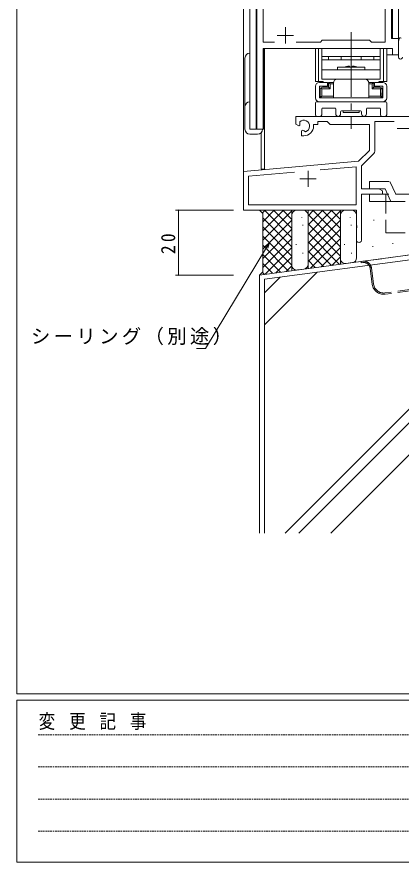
# Model space of a CAD drawing. Units: millimetres, scale not verified. Extents: x -567 to 567, y -403 to 403.
# Drawn here: x -562.7 to -444, y -403 to -142 of the extents above; entities that cross this region are included whole.
import ezdxf

# ---------------------------------------------------------------- set-up
doc = ezdxf.new("R2010")
doc.units = ezdxf.units.MM
doc.header["$LTSCALE"] = 2
for name, pattern in [('USER1', [0.375, 0.25, -0.125]), ('USER2', [13, 10, -1, 1, -1]), ('USER3', [4, 3, -1])]:
    doc.linetypes.add(name, pattern=pattern)
for name, color, linetype, lineweight in [('0-1_YKK_ZWAK', 7, 'Continuous', 18), ('0-3_YKK_11', 7, 'Continuous', 18), ('0-4_YKK_12', 2, 'Continuous', 18), ('0-5_YKK_13', 4, 'Continuous', 18), ('0-6_YKK_D', 6, 'Continuous', 18), ('0-7_YSS_K', 3, 'Continuous', 18)]:
    doc.layers.add(name, color=color, linetype=linetype, lineweight=lineweight)
doc.styles.add('ＭＳ ゴシック', font='')
doc.styles.get('ＭＳ ゴシック').set_extended_font_data('MS Gothic')

msp = doc.modelspace()

# ---------------------------------------------------------------- linework, layer by layer
at = {"layer": '0-1_YKK_ZWAK'}
for p, q in [((-562.726, -351), (-562.726, 399)), ((537.274, -351), (-562.726, -351)), ((-562.726, -403), (-562.726, -353)), ((483.274, -353), (-562.726, -353)), ((-562.726, -403), (483.274, -403))]:
    msp.add_line(p, q, dxfattribs=at)
at = {"layer": '0-1_YKK_ZWAK', "linetype": 'USER1'}
for p, q in [((-556.157, -363.732), (-201.596, -363.732)), ((-556.157, -373.63), (-201.596, -373.63)), ((-556.157, -383.528), (-201.596, -383.528)), ((-556.157, -393.426), (-201.596, -393.426))]:
    msp.add_line(p, q, dxfattribs=at)
at = {"layer": '0-3_YKK_11'}
for p, q in [((-488.526, -111.69), (-488.526, -176.69)), ((-446.926, -148.69), (-446.926, -129.69)), ((-486.596, -136.62), (-486.596, -149.76)), ((-448.856, -149.76), (-448.856, -136.62)), ((-479.726, -145.19), (-479.726, -150.19)), ((-482.226, -147.69), (-477.226, -147.69)), ((-444.726, -148.69), (-446.926, -148.69)), ((-444.726, -153.69), (-444.726, -148.69)), ((-486.596, -149.76), (-483.076, -149.76)), ((-476.376, -149.76), (-468.896, -149.76)), ((-468.896, -149.76), (-468.326, -149.19)), ((-468.326, -149.19), (-453.726, -149.19)), ((-453.726, -149.19), (-453.156, -149.76)), ((-453.156, -149.76), (-448.856, -149.76)), ((-486.596, -151.69), (-446.656, -151.69)), ((-486.596, -176.69), (-486.596, -151.69)), ((-446.656, -151.69), (-446.656, -153.69)), ((-446.656, -153.69), (-444.726, -153.69)), ((-476.526, -172.69), (-476.526, -175.055)), ((-438.426, -172.69), (-476.526, -172.69)), ((-475.253, -174.868), (-475.291, -174.409)), ((-475.276, -175.373), (-475.253, -174.868)), ((-469.726, -174.32), (-466.796, -174.32)), ((-469.726, -175.19), (-469.726, -174.32)), ((-466.796, -174.32), (-465.926, -175.19)), ((-452.096, -174.32), (-446.076, -174.32)), ((-452.096, -183.451), (-452.096, -174.32)), ((-488.526, -176.69), (-486.596, -176.69)), ((-476.526, -175.055), (-475.626, -175.575)), ((-475.626, -175.575), (-475.276, -175.373)), ((-474.376, -176.932), (-474.726, -177.134)), ((-474.726, -177.134), (-474.726, -178.69)), ((-473.927, -177.164), (-474.376, -176.932)), ((-473.549, -177.426), (-473.927, -177.164)), ((-471.026, -175.19), (-469.726, -175.19)), ((-471.026, -175.69), (-471.026, -175.19)), ((-465.926, -175.19), (-453.726, -175.19)), ((-453.726, -175.19), (-453.726, -183.19)), ((-445.226, -176.39), (-440.226, -176.39)), ((-474.726, -178.69), (-474.026, -178.69)), ((-453.726, -183.19), (-457.11, -186.574)), ((-456.226, -187.995), (-452.389, -184.158)), ((-457.11, -186.574), (-492.726, -189.69)), ((-492.726, -189.69), (-492.726, -201.69)), ((-491.096, -191.184), (-476.879, -189.94)), ((-472.726, -189.49), (-472.726, -194.49)), ((-468.992, -189.25), (-457.856, -188.276)), ((-468.992, -189.25), (-457.856, -188.276)), ((-457.856, -188.276), (-457.856, -200.06)), ((-456.226, -195.06), (-456.226, -187.995)), ((-491.096, -200.06), (-491.096, -191.184)), ((-475.226, -191.99), (-470.226, -191.99)), ((-450.817, -195.06), (-456.226, -195.06)), ((-449.726, -195.69), (-450.817, -195.06)), ((-449.726, -196.69), (-449.726, -195.69)), ((-456.226, -196.69), (-449.726, -196.69)), ((-456.226, -210.94), (-456.226, -196.69)), ((-457.856, -200.06), (-491.096, -200.06)), ((-492.726, -201.69), (-457.726, -201.69)), ((-457.726, -201.69), (-457.726, -206.232)), ((-457.726, -206.232), (-457.606, -206.415)), ((-457.606, -206.965), (-457.726, -207.149)), ((-457.726, -207.149), (-457.726, -210.94)), ((-457.606, -206.415), (-457.606, -206.965))]:
    msp.add_line(p, q, dxfattribs=at)
for centre, radius, start, end in [((-474.026, -175.69), 1.8, 285.36688, 134.63312), ((-474.026, -175.69), 3, 270.00001, 359.99999), ((-453.096, -183.451), 1, 315, 359.99999), ((-456.976, -210.94), 0.75, 179.99999, 0.00001)]:
    msp.add_arc(centre, radius, start, end, dxfattribs=at)
at = {"layer": '0-4_YKK_12'}
for p, q in [((-492.726, -9.69), (-492.726, -201.69)), ((-490.726, -9.69), (-490.726, -176.69)), ((-444.726, -153.69), (-444.726, -9.69)), ((-488.796, -176.69), (-488.796, -111.69)), ((-446.656, -129.69), (-446.656, -148.689)), ((-486.526, -151.69), (-449.226, -151.69)), ((-486.526, -176.69), (-486.526, -151.69)), ((-486.226, -151.69), (-486.226, -188.99)), ((-448.426, -153.69), (-444.726, -153.69)), ((-490.726, -176.69), (-486.526, -176.69)), ((-487.226, -177.71), (-487.226, -188.99)), ((-486.226, -188.99), (-487.226, -188.99)), ((-492.726, -201.69), (-480.026, -201.69))]:
    msp.add_line(p, q, dxfattribs=at)
at = {"layer": '0-5_YKK_13', "linetype": 'USER2'}
msp.add_line((-459.426, -146.69), (-459.426, -176.49), dxfattribs=at)
at = {"layer": '0-5_YKK_13'}
for p, q in [((-444.726, -154.418), (-444.726, -149.256)), ((-490.726, -153.19), (-490.726, -176.69)), ((-470.426, -151.69), (-470.426, -161.89)), ((-448.426, -151.69), (-470.426, -151.69)), ((-469.476, -151.69), (-469.476, -161.89)), ((-468.426, -151.69), (-468.426, -155.69)), ((-450.426, -155.69), (-450.426, -151.69)), ((-449.376, -151.69), (-449.376, -161.89)), ((-448.426, -151.69), (-448.426, -161.89)), ((-492.226, -176.69), (-492.226, -154.69)), ((-468.426, -154.19), (-450.426, -154.19)), ((-468.426, -161.19), (-468.426, -155.19)), ((-468.426, -155.19), (-450.426, -155.19)), ((-466.426, -154.19), (-466.426, -155.19)), ((-452.426, -154.19), (-466.426, -154.19)), ((-462.526, -155.19), (-462.526, -154.19)), ((-456.326, -155.19), (-456.326, -154.19)), ((-452.426, -155.19), (-452.426, -154.19)), ((-450.426, -155.19), (-450.426, -161.19)), ((-468.426, -158.29), (-450.426, -158.29)), ((-463.676, -157.49), (-455.176, -157.49)), ((-463.676, -158.29), (-463.676, -157.49)), ((-458.876, -157.19), (-459.176, -157.49)), ((-455.176, -157.49), (-455.176, -158.29)), ((-450.426, -161.19), (-468.426, -161.19)), ((-455.176, -161.19), (-463.676, -161.19)), ((-468.096, -161.89), (-470.426, -161.89)), ((-470.426, -163.39), (-470.426, -166.99)), ((-469.226, -162.19), (-466.676, -162.19)), ((-466.676, -163.39), (-469.226, -163.39)), ((-469.226, -163.39), (-469.226, -166.99)), ((-469.026, -164.39), (-468.976, -164.39)), ((-469.026, -164.39), (-469.026, -165.39)), ((-468.996, -161.89), (-468.996, -162.19)), ((-468.476, -164.19), (-468.771, -163.895)), ((-468.476, -164.19), (-465.926, -164.19)), ((-468.476, -166.49), (-468.476, -164.19)), ((-466.426, -163.69), (-468.276, -163.69)), ((-468.046, -162.19), (-468.046, -161.89)), ((-466.676, -162.19), (-466.676, -163.39)), ((-466.426, -163.69), (-466.426, -162.19)), ((-466.426, -162.19), (-464.876, -162.19)), ((-466.426, -163.69), (-465.926, -164.19)), ((-465.926, -162.69), (-465.926, -164.19)), ((-464.876, -162.39), (-464.876, -166.99)), ((-453.976, -162.19), (-452.426, -162.19)), ((-453.976, -162.39), (-453.976, -166.99)), ((-453.976, -162.69), (-452.926, -162.69)), ((-452.926, -162.69), (-452.426, -162.19)), ((-452.926, -162.69), (-452.926, -164.19)), ((-452.426, -163.69), (-452.926, -164.19)), ((-450.376, -164.19), (-452.926, -164.19)), ((-452.426, -163.69), (-452.426, -162.19)), ((-450.576, -163.69), (-452.426, -163.69)), ((-452.176, -162.19), (-449.626, -162.19)), ((-452.176, -162.19), (-452.176, -163.39)), ((-449.626, -163.39), (-452.176, -163.39)), ((-450.806, -161.89), (-450.806, -162.19)), ((-450.756, -161.89), (-448.426, -161.89)), ((-450.376, -164.19), (-450.081, -163.895)), ((-450.376, -166.49), (-450.376, -164.19)), ((-449.826, -164.39), (-449.876, -164.39)), ((-449.856, -161.89), (-449.856, -162.19)), ((-449.626, -163.39), (-449.626, -166.99)), ((-448.426, -166.99), (-448.426, -163.39)), ((-469.226, -166.99), (-449.626, -166.99)), ((-469.076, -166.99), (-469.076, -164.99)), ((-469.076, -166.99), (-467.126, -166.99)), ((-469.026, -165.39), (-468.976, -165.39)), ((-468.976, -166.29), (-468.976, -165.39)), ((-468.476, -166.49), (-468.771, -166.785)), ((-468.476, -166.49), (-464.876, -166.49)), ((-464.876, -166.99), (-468.276, -166.99)), ((-453.976, -166.49), (-450.376, -166.49)), ((-450.576, -166.99), (-453.976, -166.99)), ((-450.376, -166.49), (-450.081, -166.785)), ((-449.876, -166.29), (-449.876, -165.39)), ((-449.776, -164.99), (-449.776, -166.99)), ((-470.426, -168.49), (-470.426, -172.19)), ((-448.726, -168.19), (-470.126, -168.19)), ((-469.226, -168.19), (-449.626, -168.19)), ((-448.426, -172.19), (-448.426, -168.49)), ((-468.496, -172.19), (-468.496, -170.42)), ((-468.196, -170.12), (-464.476, -170.12)), ((-464.176, -170.42), (-464.176, -171.94)), ((-462.676, -171.94), (-462.676, -171.29)), ((-462.376, -170.99), (-456.476, -170.99)), ((-461.926, -170.99), (-461.926, -171.49)), ((-461.926, -170.99), (-456.926, -170.99)), ((-461.926, -171.49), (-456.926, -171.49)), ((-456.926, -170.99), (-456.926, -171.49)), ((-456.176, -171.29), (-456.176, -171.94)), ((-454.676, -171.94), (-454.676, -170.42)), ((-454.376, -170.12), (-450.656, -170.12)), ((-450.356, -170.42), (-450.356, -172.19)), ((-469.926, -172.69), (-468.996, -172.69)), ((-449.856, -172.69), (-448.926, -172.69)), ((-490.726, -176.69), (-486.826, -176.69)), ((-488.326, -178.19), (-490.726, -178.19))]:
    msp.add_line(p, q, dxfattribs=at)
at = {"layer": '0-5_YKK_13', "linetype": 'USER3'}
for p, q in [((-453.73, -192.79), (-447.447, -192.79)), ((-453.73, -192.79), (-453.73, -195.09)), ((-445.629, -196.69), (-447.447, -192.79)), ((-453.73, -195.09), (-448.913, -195.09)), ((-448.913, -195.09), (-448.167, -196.69)), ((-453.726, -196.69), (-427.726, -196.69)), ((-453.726, -196.69), (-453.726, -198.99)), ((-448.726, -196.69), (-448.726, -208.69)), ((-448.167, -196.69), (-447.094, -198.99)), ((-453.726, -198.99), (-448.726, -198.99)), ((-448.726, -198.99), (-432.726, -198.99)), ((-448.726, -208.69), (-432.726, -208.69)), ((-455.844, -217.439), (-409.256, -211.232)), ((-456.287, -217.902), (-455.791, -217.836)), ((-452.871, -224.61), (-453.545, -219.554)), ((-452.475, -224.557), (-453.148, -219.501)), ((-439.08, -225.899), (-448.992, -227.22)), ((-439.027, -226.296), (-448.939, -227.617))]:
    msp.add_line(p, q, dxfattribs=at)
at = {"layer": '0-5_YKK_13'}
for points in [[(-459.976, -157.19), (-459.676, -157.49), (-459.176, -157.49)], [(-466.426, -162.19), (-465.926, -162.69), (-464.876, -162.69)], [(-449.826, -164.39), (-449.826, -165.39), (-449.876, -165.39)], [(-467.126, -166.99), (-451.726, -166.99), (-449.776, -166.99)]]:
    msp.add_lwpolyline(points, dxfattribs=at)
at = {"layer": '0-5_YKK_13', "linetype": 'USER3'}
msp.add_lwpolyline([(-456.287, -217.902), (-456.34, -217.506), (-455.844, -217.439)], dxfattribs=at)
at = {"layer": '0-5_YKK_13'}
for centre, radius, start, end in [((-444.816, -148.8), 0.3, 310.52878, 10.52878), ((-444.226, -148.69), 0.3, 30, 190.52878), ((-444.426, -149.256), 0.3, 130.52878, 180), ((-490.726, -154.69), 1.5, 90, 180), ((-444.126, -154.418), 0.6, 179.95977, 359.95977), ((-459.426, -164.993), 7.823, 94.03608, 106.44467), ((-459.426, -164.993), 7.823, 73.55533, 85.96393), ((-463.676, -162.39), 1.2, 90, 180), ((-455.176, -162.39), 1.2, 0, 90), ((-469.226, -163.39), 1.2, 90, 180), ((-468.276, -164.39), 0.7, 90, 180), ((-450.576, -164.39), 0.7, 0, 90), ((-449.626, -163.39), 1.2, 0, 90), ((-469.226, -166.99), 1.2, 180, 270), ((-468.276, -166.29), 0.7, 180, 270), ((-450.576, -166.29), 0.7, 270, 0), ((-449.626, -166.99), 1.2, 270, 0), ((-490.726, -169.69), 1.5, 90, 180), ((-470.126, -168.49), 0.3, 90, 180), ((-448.726, -168.49), 0.3, 0, 90), ((-469.926, -172.19), 0.5, 180, 270), ((-468.996, -172.19), 0.5, 270, 0), ((-468.196, -170.42), 0.3, 90, 180), ((-464.476, -170.42), 0.3, 0, 90), ((-463.426, -171.94), 0.75, 180, 0), ((-462.376, -171.29), 0.3, 90, 180), ((-456.476, -171.29), 0.3, 0, 90), ((-455.426, -171.94), 0.75, 180, 0), ((-454.376, -170.42), 0.3, 90, 180), ((-450.656, -170.42), 0.3, 0, 90), ((-449.856, -172.19), 0.5, 180, 270), ((-448.926, -172.19), 0.5, 270, 0), ((-490.726, -176.69), 1.5, 180, 270), ((-488.326, -176.69), 1.5, 270, 0)]:
    msp.add_arc(centre, radius, start, end, dxfattribs=at)
at = {"layer": '0-5_YKK_13', "linetype": 'USER3'}
for centre, radius, start, end in [((-455.527, -219.818), 2.4, 7.59, 97.59), ((-455.527, -219.818), 2, 7.59, 97.59), ((-449.402, -224.147), 3.5, 187.59, 277.59), ((-449.402, -224.147), 3.1, 187.59, 277.59)]:
    msp.add_arc(centre, radius, start, end, dxfattribs=at)
at = {"layer": '0-6_YKK_D'}
for p, q in [((-495.726, -201.69), (-513.726, -201.69)), ((-512.726, -201.69), (-512.726, -221.69)), ((-485.576, -213.145), (-504.474, -244.375)), ((-485.966, -212.909), (-484.696, -211.69)), ((-484.696, -211.69), (-485.576, -213.145)), ((-484.696, -211.69), (-485.187, -213.381)), ((-495.726, -221.69), (-513.726, -221.69)), ((-504.474, -244.375), (-507.174, -244.375))]:
    msp.add_line(p, q, dxfattribs=at)
for centre, start, end in [((-512.726, -201.69), 89.99973, 269.99973), ((-512.726, -201.69), 269.99973, 89.99973), ((-512.726, -221.69), 89.99973, 269.99973), ((-512.726, -221.69), 269.99973, 89.99973)]:
    msp.add_arc(centre, 0.106, start, end, dxfattribs=at)
at = {"layer": '0-7_YSS_K'}
for p, q in [((-487.726, -221.69), (-337.726, -201.69)), ((-486.01, -201.69), (-486.868, -202.548)), ((-483.181, -201.69), (-486.726, -205.235)), ((-480.353, -201.69), (-486.726, -208.063)), ((-477.726, -201.891), (-486.726, -210.891)), ((-486.226, -223.004), (-339.226, -203.404)), ((-486.211, -201.69), (-477.726, -210.175)), ((-483.383, -201.69), (-477.726, -207.347)), ((-480.554, -201.69), (-477.726, -204.519)), ((-477.726, -201.69), (-477.726, -220.357)), ((-477.726, -203.19), (-477.726, -218.644)), ((-476.226, -201.69), (-474.226, -201.69)), ((-472.726, -201.69), (-472.726, -219.69)), ((-468.181, -201.69), (-472.726, -206.235)), ((-465.353, -201.69), (-472.726, -209.063)), ((-471.01, -201.69), (-472.726, -203.406)), ((-462.726, -201.891), (-472.726, -211.891)), ((-472.726, -203.004), (-462.726, -213.004)), ((-472.726, -203.19), (-472.726, -218.377)), ((-471.211, -201.69), (-462.726, -210.175)), ((-468.383, -201.69), (-462.726, -207.347)), ((-465.554, -201.69), (-462.726, -204.519)), ((-462.726, -201.69), (-462.726, -218.357)), ((-462.726, -203.19), (-462.726, -216.644)), ((-461.226, -201.69), (-459.226, -201.69)), ((-457.726, -203.19), (-457.726, -216.377)), ((-486.726, -204.004), (-477.726, -213.004)), ((-477.726, -204.72), (-486.726, -213.72)), ((-474.69, -203.774), (-474.69, -203.974)), ((-474.38, -206.176), (-474.38, -206.376)), ((-462.726, -204.72), (-472.726, -214.72)), ((-472.726, -205.832), (-462.726, -215.832)), ((-459.69, -203.774), (-459.69, -203.974)), ((-459.38, -206.176), (-459.38, -206.376)), ((-452.525, -204.78), (-452.325, -204.78)), ((-486.726, -206.832), (-477.726, -215.832)), ((-477.726, -207.548), (-486.726, -216.548)), ((-462.726, -207.548), (-472.726, -217.548)), ((-472.726, -208.661), (-462.994, -218.393)), ((-372.05, -207.78), (-465.687, -301.417)), ((-486.726, -209.661), (-477.726, -218.661)), ((-477.726, -210.377), (-486.726, -219.377)), ((-388.368, -209.956), (-479.829, -301.417)), ((-383.472, -209.303), (-475.587, -301.417)), ((-462.726, -210.377), (-471.934, -219.585)), ((-486.726, -212.489), (-478.725, -220.49)), ((-477.726, -213.205), (-485.978, -221.457)), ((-476.421, -212.163), (-476.421, -212.363)), ((-472.726, -211.489), (-465.49, -218.725)), ((-462.726, -213.205), (-468.67, -219.15)), ((-461.421, -212.163), (-461.421, -212.363)), ((-452.844, -212.879), (-452.644, -212.879)), ((-446.664, -211.92), (-446.464, -211.92)), ((-486.726, -215.318), (-481.221, -220.823)), ((-477.726, -216.034), (-482.714, -221.022)), ((-474.329, -214.875), (-474.329, -215.075)), ((-472.726, -214.318), (-467.985, -219.058)), ((-462.726, -216.034), (-465.407, -218.714)), ((-459.329, -214.875), (-459.329, -215.075)), ((-486.726, -218.146), (-483.716, -221.156)), ((-477.726, -218.862), (-479.451, -220.587)), ((-472.726, -217.146), (-470.481, -219.391)), ((-461.028, -218.131), (-459.028, -217.864)), ((-487.726, -221.69), (-486.726, -220.69)), ((-487.726, -301.417), (-487.726, -221.69)), ((-486.868, -220.832), (-486.255, -221.445)), ((-469.957, -220.834), (-486.226, -237.103)), ((-476.028, -220.131), (-474.028, -219.864)), ((-481.379, -222.357), (-486.226, -227.204)), ((-486.226, -223.004), (-486.226, -301.417))]:
    msp.add_line(p, q, dxfattribs=at)
msp.add_lwpolyline([(-487.726, -201.69), (-486.726, -202.69), (-486.726, -220.69)], dxfattribs=at)
for centre, start, end in [((-476.226, -203.19), 90, 180), ((-474.226, -203.19), 0, 90), ((-461.226, -203.19), 90, 180), ((-459.226, -203.19), 0, 90), ((-461.226, -216.644), 180, 277.59458), ((-459.226, -216.377), 277.59458, 0), ((-476.226, -218.644), 180, 277.59458), ((-474.226, -218.377), 277.59458, 0)]:
    msp.add_arc(centre, 1.5, start, end, dxfattribs=at)

# ---------------------------------------------------------------- texts
at = {"layer": '0-1_YKK_ZWAK', "insert": (-555.991, -362.209), "char_height": 4.399, "attachment_point": 7, "style": 'ＭＳ ゴシック'}
msp.add_mtext('\\T1.23;\\W0.85;変\\~更\\~記\\~事', dxfattribs=at)
at = {"layer": '0-6_YKK_D', "color": 7, "insert": (-513.726, -215.21), "char_height": 4.399, "attachment_point": 7, "rotation": 90, "style": 'ＭＳ ゴシック'}
msp.add_mtext('\\T1.37;\\W0.9;20', dxfattribs=at)
at = {"layer": '0-6_YKK_D', "color": 7, "insert": (-558.374, -243.375), "char_height": 4.399, "attachment_point": 7, "style": 'ＭＳ ゴシック'}
msp.add_mtext('\\T1.17;シーリング（別途）', dxfattribs=at)

doc.saveas('drawing.dxf')
